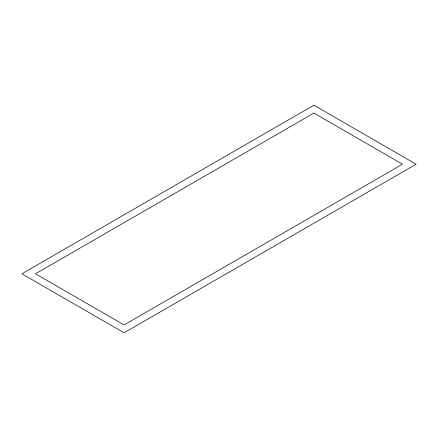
<?xml version="1.0" encoding="UTF-8"?>
<svg xmlns="http://www.w3.org/2000/svg" width="438" height="438" viewBox="0 0 438 438"><rect width="100%" height="100%" fill="white"/><g stroke="black" fill="none" stroke-linecap="round" stroke-linejoin="round"><path stroke-width="0.66" d="M313.898 105.208L21.9 273.788L124.102 332.792L416.1 164.212L313.898 105.208M313.898 113.059L35.505 273.788L124.102 324.941L402.495 164.212L313.898 113.059"/></g></svg>
